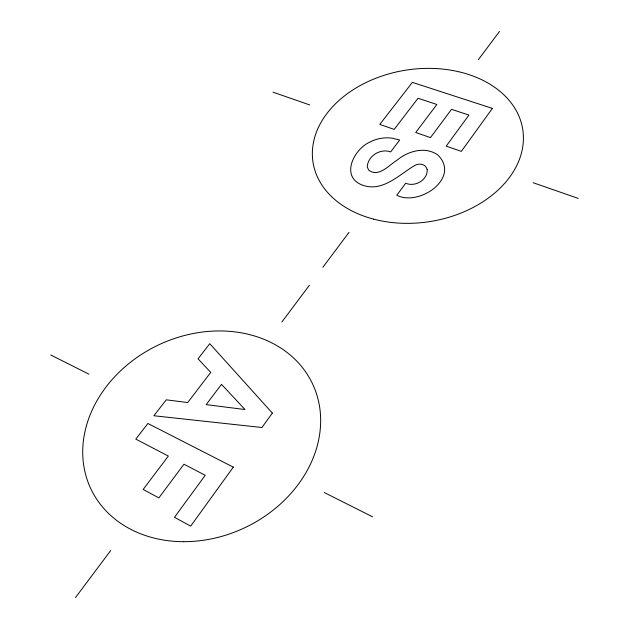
<?xml version="1.0" encoding="UTF-8"?>
<svg xmlns="http://www.w3.org/2000/svg" width="629" height="629" viewBox="0 0 629 629"><rect width="100%" height="100%" fill="white"/><g stroke="black" fill="none" stroke-linecap="round" stroke-linejoin="round"><path stroke-width="0.94" d="M75.496 597.55L110.704 550.548M281.871 322.017L309.444 285.204M322.866 267.278L349.032 232.337M478.339 59.7L499.497 31.45M273.088 92.196L309.759 104.957M533.133 182.717L578.185 198.394M50.815 355L88.878 374.145M324.305 492.546L372.541 516.802M427.209 169.429C427.822 180.059 415.077 187.285 405.681 183.236L396.805 195.249C419.362 206.894 461.371 177.535 437.54 154.734C424.685 146.14 408.072 151.086 396.97 160.246C389.044 165.097 378.682 177.708 368.798 170.215L367.273 167.133C367.533 156.047 380.396 148.098 390.656 151.911L399.667 139.984L391.946 138.152A27.833 20.254 -10.3 0 0 369.294 142.366C354.056 149.435 340.423 175.978 361.557 184.8C382.33 193.064 399.03 174.532 415.399 165.089A7.8 5.732 -8.8 0 1 425.66 166.473L427.209 169.429M233.296 467.143L190.689 526.135L174.492 517.29L205.235 475.296L183.959 464.202L158.846 497.909L143.176 489.425L168.344 456.072L135.785 439.105L147.909 423.474L233.296 467.143M272.349 413.08L261.923 427.508L153.885 415.761L166.253 399.816L187.694 402.544L210.746 372.399L198.033 358.821L209.764 343.693L272.349 413.08M492.389 108.4L461.348 151.377L446.197 146.14L468.927 115.091L451.512 109.328L430.495 137.602L415.73 132.515L436.848 104.477L418.026 98.25L394.179 129.393L379.782 124.408L412.38 82.368L492.389 108.4M221.502 384.343L206.178 404.628L245.011 409.534L221.502 384.343M183.699 541.679A122.655 101.065 -25.4 0 0 312.542 383.824A122.655 101.065 -25.4 0 0 108.833 383.454A122.655 101.065 -25.4 0 0 183.699 541.679M373.689 219.151A106.144 76.659 -8.9 0 0 522.982 131.068A106.144 76.659 -8.9 0 0 356.997 87.392A106.144 76.659 -8.9 0 0 373.689 219.151"/></g></svg>
